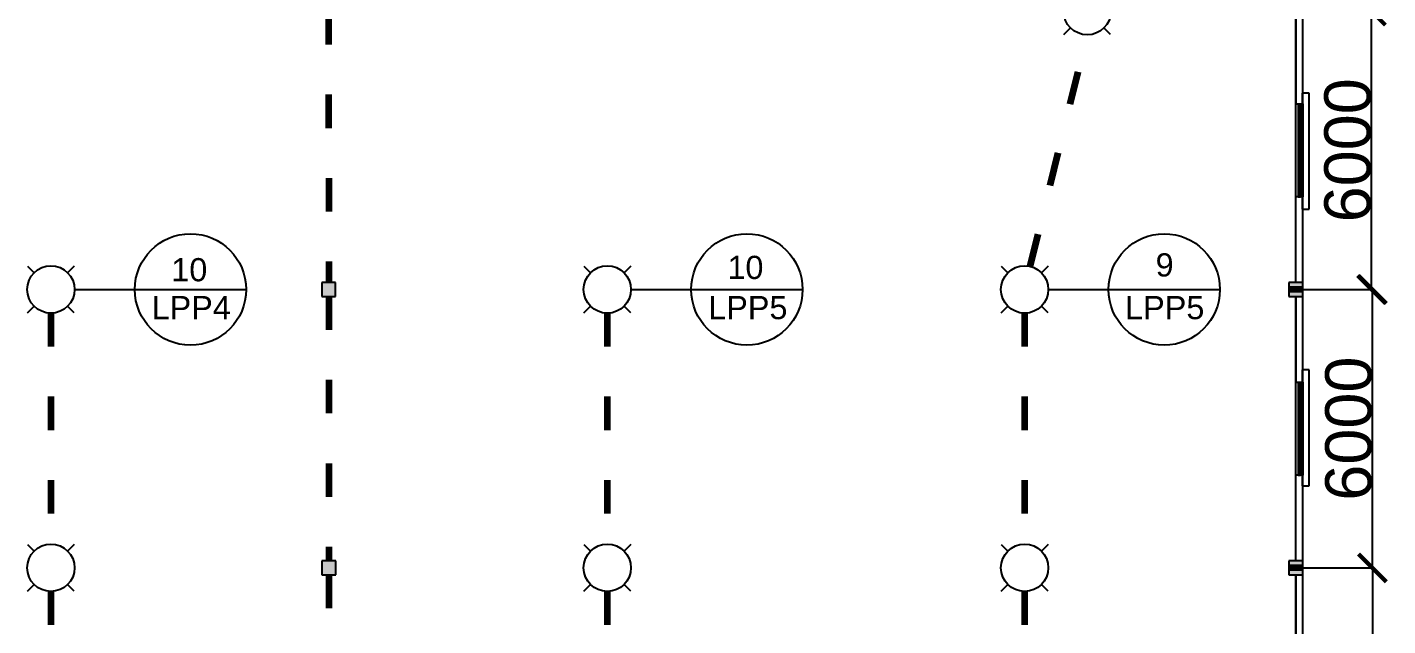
# Model space of a CAD drawing. Header units: millimetres. Extents: x 3339 to 2017737, y 4955 to 2748989.
# Drawn here: x 1512623 to 1541966, y 1700899 to 1713803 of the extents above; entities that cross this region are included whole.
import ezdxf

# ---------------------------------------------------------------- set-up
doc = ezdxf.new("R2010")
doc.units = ezdxf.units.MM
doc.header["$LTSCALE"] = 30
doc.linetypes.add('ACAD_ISO03W100', pattern=[30, 12, -18])
doc.styles.get("Standard").update_dxf_attribs({"font": 'arial.ttf'})
doc.dimstyles.new('ISO-25', dxfattribs={"dimtxt": 1000, "dimasz": 600, "dimexe": 1.25, "dimexo": 0.625, "dimtad": 1, "dimtxsty": 'Standard', "dimblk": 'ARCHTICK', "dimcen": 2.5, "dimclrd": 4, "dimadec": 0, "dimazin": 0, "dimtfac": 1, "dimtmove": 0, "dimatfit": 3, "dimfxl": 1, "dimarcsym": 0})

# ---------------------------------------------------------------- blocks, each defined once
blk = doc.blocks.new('_ArchTick')
at = {"color": 0, "linetype": 'ByBlock', "const_width": 0.15}
blk.add_lwpolyline([(-0.5, -0.5), (0.5, 0.5)], dxfattribs=at)
blk = doc.blocks.new('*D418')
at = {"color": 0, "lineweight": -2, "transparency": 16777216}
for p, q in [((1540135, 1702149), (1541635, 1702149)), ((1540135, 1696149), (1541635, 1696149))]:
    blk.add_line(p, q, dxfattribs=at)
at = {"color": 4, "lineweight": -2, "transparency": 16777216}
blk.add_line((1541634, 1702149), (1541634, 1696149), dxfattribs=at)
at = {"layer": 'Defpoints', "color": 0, "transparency": 16777216}
for p in [(1540134, 1702149), (1540134, 1696149), (1541634, 1696149)]:
    blk.add_point(p, dxfattribs=at)
at = {"color": 4, "lineweight": -2, "transparency": 16777216, "xscale": 600, "yscale": 600, "zscale": 600}
for p, rotation in [((1541634, 1702149), 90), ((1541634, 1696149), 270)]:
    blk.add_blockref('_ArchTick', p, dxfattribs=dict(at, rotation=rotation))
at = {"color": 0, "transparency": 16777216, "insert": (1541123, 1699149), "char_height": 1000, "attachment_point": 5, "rotation": 90}
blk.add_mtext('6000', dxfattribs=at)
blk = doc.blocks.new('*D419')
at = {"color": 0, "lineweight": -2, "transparency": 16777216}
for p, q in [((1540135, 1708149), (1541635, 1708149)), ((1540135, 1702149), (1541635, 1702149))]:
    blk.add_line(p, q, dxfattribs=at)
at = {"color": 4, "lineweight": -2, "transparency": 16777216}
blk.add_line((1541634, 1702149), (1541634, 1708149), dxfattribs=at)
at = {"layer": 'Defpoints', "color": 0, "transparency": 16777216}
for p in [(1540134, 1708149), (1541634, 1708149), (1540134, 1702149)]:
    blk.add_point(p, dxfattribs=at)
at = {"color": 4, "lineweight": -2, "transparency": 16777216, "xscale": 600, "yscale": 600, "zscale": 600}
for p, rotation in [((1541634, 1708149), 90), ((1541634, 1702149), 270)]:
    blk.add_blockref('_ArchTick', p, dxfattribs=dict(at, rotation=rotation))
at = {"color": 0, "transparency": 16777216, "insert": (1541123, 1705149), "char_height": 1000, "attachment_point": 5, "rotation": 90}
blk.add_mtext('6000', dxfattribs=at)
blk = doc.blocks.new('*D420')
at = {"color": 0, "lineweight": -2, "transparency": 16777216}
for p, q in [((1540135, 1714149), (1541616, 1714149)), ((1540135, 1708149), (1541616, 1708149))]:
    blk.add_line(p, q, dxfattribs=at)
at = {"color": 4, "lineweight": -2, "transparency": 16777216}
blk.add_line((1541615, 1708149), (1541615, 1714149), dxfattribs=at)
at = {"layer": 'Defpoints', "color": 0, "transparency": 16777216}
for p in [(1540134, 1714149), (1541615, 1714149), (1540134, 1708149)]:
    blk.add_point(p, dxfattribs=at)
at = {"color": 4, "lineweight": -2, "transparency": 16777216, "xscale": 600, "yscale": 600, "zscale": 600}
for p, rotation in [((1541615, 1714149), 90), ((1541615, 1708149), 270)]:
    blk.add_blockref('_ArchTick', p, dxfattribs=dict(at, rotation=rotation))
at = {"color": 0, "transparency": 16777216, "insert": (1541103, 1711149), "char_height": 1000, "attachment_point": 5, "rotation": 90}
blk.add_mtext('6000', dxfattribs=at)

msp = doc.modelspace()

# ---------------------------------------------------------------- hatches: boundary and pattern name
at = {"true_color": 0xf8d731}
h = msp.add_hatch(color=40, dxfattribs=at)
h.dxf.hatch_style = 1
h.paths.add_polyline_path([(1531134.084, 1720298.947), (1530984.084, 1720298.947), (1530834.084, 1720298.947), (1530834.084, 1720148.947), (1530834.084, 1719998.947), (1531134.084, 1719998.947)])
h.paths.add_polyline_path([(1540134.084, 1714298.947), (1539984.084, 1714298.947), (1539834.084, 1714298.947), (1539834.084, 1714148.947), (1539834.084, 1713998.947), (1540134.084, 1713998.947)])
h.paths.add_polyline_path([(1540134.084, 1708298.947), (1539984.084, 1708298.947), (1539834.084, 1708298.947), (1539834.084, 1707998.947), (1540134.084, 1707998.947)])
at = {"ltscale": 2, "true_color": 0xf8d731}
h = msp.add_hatch(dxfattribs=at)
h.set_pattern_fill('ANGLE', color=40)
h.set_pattern_definition([(0, (853779.603, 1616602.153), (0, 6.985), [5.08, -1.905]), (90, (853779.603, 1616602.153), (-6.985, 4e-16), [5.08, -1.905])])
h.paths.add_polyline_path([(1519275.26, 1708298.947), (1519125.26, 1708298.947), (1518975.26, 1708298.947), (1518975.26, 1708148.947), (1518975.26, 1707998.947), (1519275.26, 1707998.947)])
h.paths.add_polyline_path([(1519276.437, 1702298.947), (1519126.437, 1702298.947), (1518976.437, 1702298.947), (1518976.437, 1702148.947), (1518976.437, 1701998.947), (1519276.437, 1701998.947)])
h.paths.add_polyline_path([(1519277.613, 1696298.947), (1519127.613, 1696298.947), (1518977.613, 1696298.947), (1518977.613, 1696148.947), (1518977.613, 1695998.947), (1519277.613, 1695998.947)])
h.paths.add_polyline_path([(1519278.789, 1690298.947), (1519128.789, 1690298.947), (1518978.789, 1690298.947), (1518978.789, 1690148.947), (1518978.789, 1689998.947), (1519278.789, 1689998.947)])
h.paths.add_polyline_path([(1519279.966, 1684298.947), (1519129.966, 1684298.947), (1518979.966, 1684298.947), (1518979.966, 1684148.947), (1518979.966, 1683998.947), (1519279.966, 1683998.947)])
h.paths.add_polyline_path([(1519281.142, 1678298.947), (1519131.142, 1678298.947), (1518981.142, 1678298.947), (1518981.142, 1678148.947), (1518981.142, 1677998.947), (1519281.142, 1677998.947)])
at = {"true_color": 0xf8d731}
h = msp.add_hatch(color=40, dxfattribs=at)
h.dxf.hatch_style = 1
h.paths.add_polyline_path([(1540134.084, 1702298.947), (1539984.084, 1702298.947), (1539834.084, 1702298.947), (1539834.084, 1701998.947), (1540134.084, 1701998.947)])
h.paths.add_polyline_path([(1540134.084, 1696298.947), (1539984.084, 1696298.947), (1539834.084, 1696298.947), (1539834.084, 1696148.947), (1539834.084, 1695998.947), (1540134.084, 1695998.947)])
h.paths.add_polyline_path([(1540134.084, 1690298.947), (1539984.084, 1690298.947), (1539834.084, 1690298.947), (1539834.084, 1690148.947), (1539834.084, 1689998.947), (1540134.084, 1689998.947)])
h.paths.add_polyline_path([(1540134.084, 1684298.947), (1539984.084, 1684298.947), (1539834.084, 1684298.947), (1539834.084, 1684148.947), (1539834.084, 1683998.947), (1540134.084, 1683998.947)])

# ---------------------------------------------------------------- linework, layer by layer
for p, q in [((1540134.084, 1663148.947), (1540134.084, 1726148.947)), ((1539984.084, 1708298.947), (1539984.084, 1713998.947)), ((1539984.084, 1713998.947), (1539984.084, 1712148.947)), ((1540134.084, 1708148.947), (1540134.084, 1714148.947)), ((1534978.774, 1713643.637), (1535123.03, 1713787.893)), ((1535989.393, 1713643.637), (1535845.137, 1713787.893)), ((1539984.084, 1712148.947), (1540134.084, 1712148.947)), ((1540122.521, 1712378.876), (1540122.521, 1709878.876)), ((1540272.521, 1712378.876), (1540122.521, 1712378.876)), ((1540122.521, 1712378.876), (1540122.521, 1712378.876)), ((1540272.521, 1709878.876), (1540272.521, 1712378.876)), ((1540122.521, 1709878.876), (1540272.521, 1709878.876)), ((1512628.774, 1708654.257), (1512773.03, 1708510)), ((1513639.393, 1708654.257), (1513495.137, 1708510)), ((1524628.774, 1708654.257), (1524773.03, 1708510)), ((1525639.393, 1708654.257), (1525495.137, 1708510)), ((1533628.774, 1708654.257), (1533773.03, 1708510)), ((1534639.393, 1708654.257), (1534495.137, 1708510)), ((1514944.691, 1708148.947), (1516144.691, 1708148.947)), ((1516144.691, 1708148.947), (1517344.691, 1708148.947)), ((1526944.691, 1708148.947), (1528144.691, 1708148.947)), ((1528144.691, 1708148.947), (1529344.691, 1708148.947)), ((1535944.691, 1708148.947), (1537144.691, 1708148.947)), ((1537144.691, 1708148.947), (1538344.691, 1708148.947)), ((1539834.084, 1708298.947), (1539834.084, 1707998.947)), ((1540134.084, 1708298.947), (1539834.084, 1708298.947)), ((1539834.084, 1708298.947), (1539834.084, 1708148.947)), ((1540134.084, 1708298.947), (1539984.084, 1708298.947)), ((1540134.084, 1707998.947), (1540134.084, 1708298.947)), ((1540134.084, 1708148.947), (1540134.084, 1708298.947)), ((1540134.084, 1702148.947), (1540134.084, 1708148.947)), ((1512628.774, 1707643.637), (1512773.03, 1707787.893)), ((1513639.393, 1707643.637), (1513495.137, 1707787.893)), ((1524628.774, 1707643.637), (1524773.03, 1707787.893)), ((1525639.393, 1707643.637), (1525495.137, 1707787.893)), ((1533628.774, 1707643.637), (1533773.03, 1707787.893)), ((1534639.393, 1707643.637), (1534495.137, 1707787.893)), ((1539834.084, 1707998.947), (1540134.084, 1707998.947)), ((1539984.084, 1702298.947), (1539984.084, 1707998.947)), ((1539984.084, 1707998.947), (1539984.084, 1706148.947)), ((1540122.521, 1706418.876), (1540122.521, 1703918.876)), ((1540272.521, 1706418.876), (1540122.521, 1706418.876)), ((1540122.521, 1706418.876), (1540122.521, 1706418.876)), ((1540272.521, 1703918.876), (1540272.521, 1706418.876)), ((1539984.084, 1706148.947), (1540134.084, 1706148.947)), ((1540122.521, 1703918.876), (1540272.521, 1703918.876)), ((1512628.774, 1702654.257), (1512773.03, 1702510)), ((1513639.393, 1702654.257), (1513495.137, 1702510)), ((1524628.774, 1702654.257), (1524773.03, 1702510)), ((1525639.393, 1702654.257), (1525495.137, 1702510)), ((1533628.774, 1702654.257), (1533773.03, 1702510)), ((1534639.393, 1702654.257), (1534495.137, 1702510)), ((1539834.084, 1702298.947), (1539834.084, 1701998.947)), ((1540134.084, 1702298.947), (1539834.084, 1702298.947)), ((1539834.084, 1702298.947), (1539834.084, 1702148.947)), ((1540134.084, 1702298.947), (1539984.084, 1702298.947)), ((1540134.084, 1701998.947), (1540134.084, 1702298.947)), ((1540134.084, 1702148.947), (1540134.084, 1702298.947)), ((1539834.084, 1701998.947), (1540134.084, 1701998.947)), ((1539984.084, 1696298.947), (1539984.084, 1701998.947)), ((1539984.084, 1701998.947), (1539984.084, 1700148.947)), ((1540134.084, 1696148.947), (1540134.084, 1702148.947)), ((1512628.774, 1701643.637), (1512773.03, 1701787.893)), ((1513639.393, 1701643.637), (1513495.137, 1701787.893)), ((1524628.774, 1701643.637), (1524773.03, 1701787.893)), ((1525639.393, 1701643.637), (1525495.137, 1701787.893)), ((1533628.774, 1701643.637), (1533773.03, 1701787.893)), ((1534639.393, 1701643.637), (1534495.137, 1701787.893))]:
    msp.add_line(p, q)
at = {"linetype": 'ACAD_ISO03W100', "lineweight": 200, "ltscale": 2}
for p, q in [((1519124.084, 1714148.947), (1519125.231, 1708298.947)), ((1534256.023, 1708644.78), (1535484.084, 1713638.34)), ((1540134.084, 1708148.947), (1539834.084, 1708148.947)), ((1519125.289, 1707998.947), (1519126.407, 1702298.947)), ((1513134.084, 1707638.34), (1513134.084, 1702659.554)), ((1525134.084, 1707638.34), (1525134.084, 1702659.554)), ((1534134.084, 1707638.34), (1534134.084, 1702659.554)), ((1519126.466, 1701998.947), (1519127.584, 1696298.947)), ((1540134.084, 1702148.947), (1539834.084, 1702148.947)), ((1513134.084, 1701638.34), (1513134.084, 1696659.554)), ((1525134.084, 1701638.34), (1525134.084, 1696659.554)), ((1534134.084, 1701638.34), (1534134.084, 1696659.554))]:
    msp.add_line(p, q, dxfattribs=at)
at = {"color": 9, "true_color": 0xafd9aa}
for p, q in [((1539984.084, 1712148.947), (1540134.084, 1712148.947)), ((1539984.084, 1710148.947), (1539984.084, 1712148.947)), ((1539984.084, 1712148.947), (1540034.084, 1712148.947)), ((1540034.084, 1712148.947), (1540034.084, 1710148.947)), ((1540084.084, 1710148.947), (1540084.084, 1712148.947)), ((1540134.084, 1712148.947), (1540134.084, 1711148.947)), ((1540134.084, 1711148.947), (1540134.084, 1710148.947)), ((1540134.084, 1710148.947), (1539984.084, 1710148.947)), ((1540034.084, 1710148.947), (1540084.084, 1710148.947)), ((1539984.084, 1706148.947), (1540134.084, 1706148.947)), ((1539984.084, 1704148.947), (1539984.084, 1706148.947)), ((1539984.084, 1706148.947), (1540034.084, 1706148.947)), ((1540034.084, 1706148.947), (1540034.084, 1704148.947)), ((1540084.084, 1704148.947), (1540084.084, 1706148.947)), ((1540134.084, 1706148.947), (1540134.084, 1705148.947)), ((1540134.084, 1705148.947), (1540134.084, 1704148.947)), ((1540134.084, 1704148.947), (1539984.084, 1704148.947)), ((1540034.084, 1704148.947), (1540084.084, 1704148.947))]:
    msp.add_line(p, q, dxfattribs=at)
at = {"ltscale": 2}
for p, q in [((1513644.691, 1708148.947), (1514944.691, 1708148.947)), ((1525644.691, 1708148.947), (1526944.691, 1708148.947)), ((1534644.691, 1708148.947), (1535944.691, 1708148.947))]:
    msp.add_line(p, q, dxfattribs=at)
at = {"lineweight": -3, "ltscale": 2}
for p, q in [((1518975.26, 1708298.947), (1518975.26, 1707998.947)), ((1519275.26, 1708298.947), (1518975.26, 1708298.947)), ((1518975.26, 1708298.947), (1518975.26, 1708148.947)), ((1519275.26, 1708298.947), (1519125.26, 1708298.947)), ((1519275.26, 1707998.947), (1519275.26, 1708298.947)), ((1519275.26, 1708148.947), (1519275.26, 1708298.947)), ((1518975.26, 1707998.947), (1519275.26, 1707998.947)), ((1518976.437, 1702298.947), (1518976.437, 1701998.947)), ((1519276.437, 1702298.947), (1518976.437, 1702298.947)), ((1518976.437, 1702298.947), (1518976.437, 1702148.947)), ((1519276.437, 1702298.947), (1519126.437, 1702298.947)), ((1519276.437, 1701998.947), (1519276.437, 1702298.947)), ((1519276.437, 1702148.947), (1519276.437, 1702298.947)), ((1518976.437, 1701998.947), (1519276.437, 1701998.947))]:
    msp.add_line(p, q, dxfattribs=at)
for centre, radius in [((1535484.084, 1714148.947), 510.607), ((1516144.691, 1708148.947), 1200), ((1528144.691, 1708148.947), 1200), ((1537144.691, 1708148.947), 1200), ((1513134.084, 1708148.947), 510.607), ((1525134.084, 1708148.947), 510.607), ((1534134.084, 1708148.947), 510.607), ((1513134.084, 1702148.947), 510.607), ((1525134.084, 1702148.947), 510.607), ((1534134.084, 1702148.947), 510.607)]:
    msp.add_circle(centre, radius)

# ---------------------------------------------------------------- texts
at = {"linetype": 'ACAD_ISO03W100', "ltscale": 2, "char_height": 500, "attachment_point": 1}
for s, insert in [('\\pxqc;9', (1536320.894, 1708928.558)), ('\\pxqc;10', (1515287.301, 1708825.098)), ('\\pxqc;10', (1527280.597, 1708874.622)), ('\\pxqc;LPP4', (1515327.792, 1708008.677)), ('\\pxqc;LPP5', (1527332.462, 1708008.537)), ('\\pxqc;LPP5', (1536323.738, 1708008.332))]:
    msp.add_mtext_dynamic_manual_height_columns(s, width=1664.22541, gutter_width=6050, heights=[0], dxfattribs=dict(at, insert=insert))

# ---------------------------------------------------------------- dimensions: what is measured, and where the dimension line sits
for base, p1, p2, picture, middle in [((1541614.58, 1714148.947), (1540134.084, 1708148.947), (1540134.084, 1714148.947), '*D420', (1541103.382, 1711148.947)), ((1541634.084, 1708148.947), (1540134.084, 1702148.947), (1540134.084, 1708148.947), '*D419', (1541122.886, 1705148.947)), ((1541634.076, 1696148.947), (1540134.084, 1702148.947), (1540134.084, 1696148.947), '*D418', (1541122.878, 1699148.947))]:
    dim = msp.add_linear_dim(base=base, p1=p1, p2=p2, angle=90, dimstyle='ISO-25')
    dim.commit()
    dim.dimension.update_dxf_attribs({"geometry": picture, "text_midpoint": middle})

doc.saveas('drawing.dxf')
